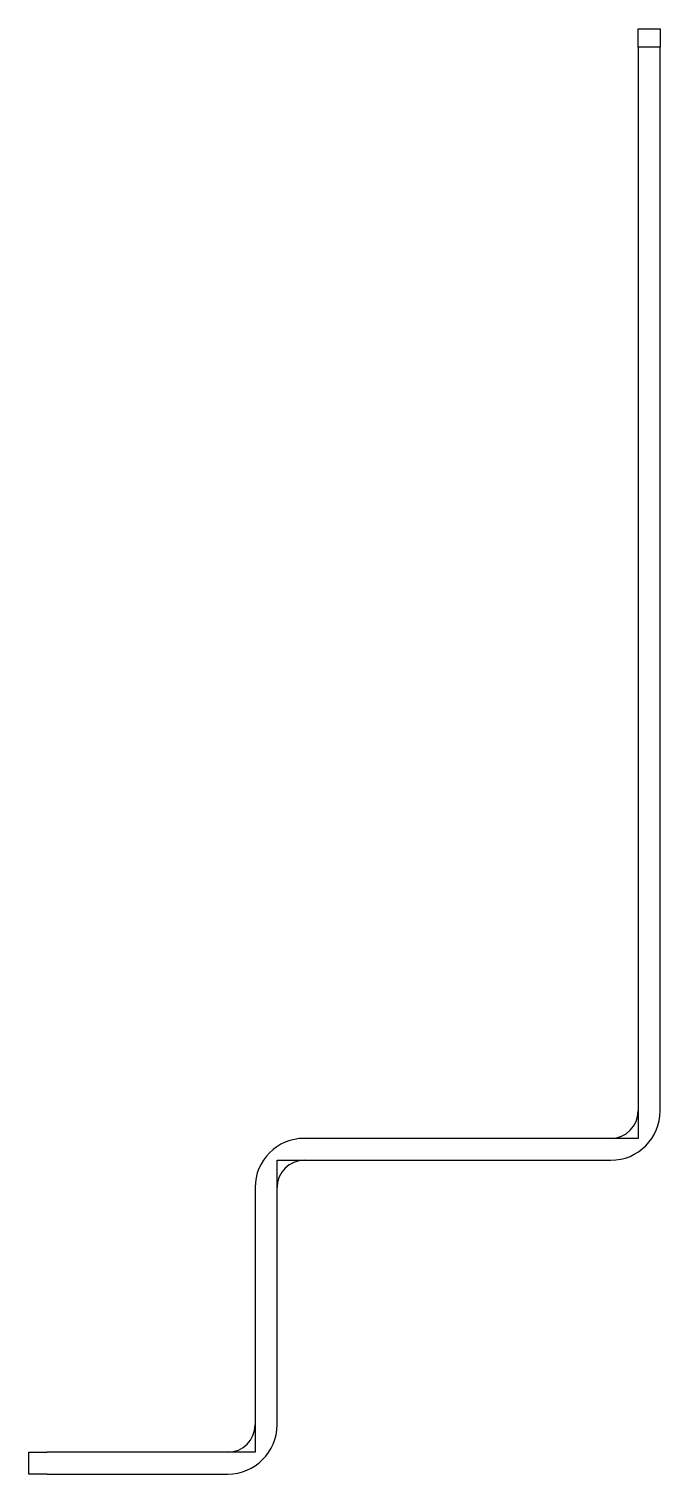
# Model space of a CAD drawing. Extents: x 0 to 645, y -355 to 817.
# Drawn here: x 391.8 to 564.8, y 421.1 to 817.1 of the extents above; entities that cross this region are included whole.
import ezdxf

# ---------------------------------------------------------------- set-up
doc = ezdxf.new("R2010")
doc.units = 0
doc.linetypes.add('SLD-CONTINUA', pattern=[0])
doc.layers.get('0').update_dxf_attribs({"linetype": 'CONTINUOUS'})

msp = doc.modelspace()

# ---------------------------------------------------------------- linework, layer by layer
at = {"color": 7, "linetype": 'SLD-CONTINUA'}
for p, q in [((558.759229, 817.107284), (564.759227, 817.107284)), ((558.759229, 812.107289), (558.759229, 817.107284)), ((564.759227, 817.107284), (564.759227, 812.107289)), ((564.759227, 812.107289), (558.759229, 812.107289)), ((558.759229, 812.107289), (558.759229, 513.107286)), ((564.759227, 520.607286), (564.759227, 812.107289)), ((558.759229, 513.107286), (467.25923, 513.107286)), ((459.759237, 507.107289), (551.259237, 507.107289)), ((459.759237, 434.607286), (459.759237, 507.107289)), ((453.759233, 499.607289), (453.759233, 427.107286)), ((391.759234, 421.107286), (391.759234, 427.107286)), ((391.759234, 427.107286), (396.759234, 427.107286)), ((453.759233, 427.107286), (396.759234, 427.107286)), ((396.759234, 421.107286), (391.759234, 421.107286)), ((396.759234, 421.107286), (446.259232, 421.107286))]:
    msp.add_line(p, q, dxfattribs=at)
for centre, radius, start, end in [((551.259234, 520.607286), 7.5, 270, 0), ((551.259234, 520.607286), 13.5, 270, 0), ((467.259234, 499.607286), 13.5, 90, 180), ((467.259234, 499.607286), 7.5, 90, 180), ((446.259234, 434.607286), 7.5, 270, 0), ((446.259234, 434.607286), 13.5, 270, 0)]:
    msp.add_arc(centre, radius, start, end, dxfattribs=at)

doc.saveas('drawing.dxf')
